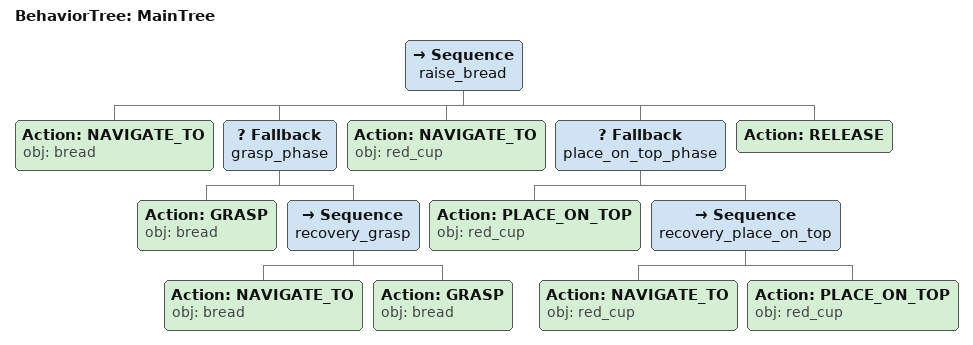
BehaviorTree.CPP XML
<root main_tree_to_execute="MainTree">
  <BehaviorTree ID="MainTree">
    <Sequence name="raise_bread">
      <!-- Approach bread -->
      <Action ID="NAVIGATE_TO" obj="bread"/>

      <!-- Grasp bread with recovery -->
      <Fallback name="grasp_phase">
        <Action ID="GRASP" obj="bread"/>
        <Sequence name="recovery_grasp">
          <Action ID="NAVIGATE_TO" obj="bread"/>
          <Action ID="GRASP" obj="bread"/>
        </Sequence>
      </Fallback>

      <!-- Raise bread: Place on top of an elevated object (choose "red_cup" as a suitable platform) -->
      <Action ID="NAVIGATE_TO" obj="red_cup"/>
      <Fallback name="place_on_top_phase">
        <Action ID="PLACE_ON_TOP" obj="red_cup"/>
        <Sequence name="recovery_place_on_top">
          <Action ID="NAVIGATE_TO" obj="red_cup"/>
          <Action ID="PLACE_ON_TOP" obj="red_cup"/>
        </Sequence>
      </Fallback>
      <Action ID="RELEASE"/>
    </Sequence>
  </BehaviorTree>
</root>
